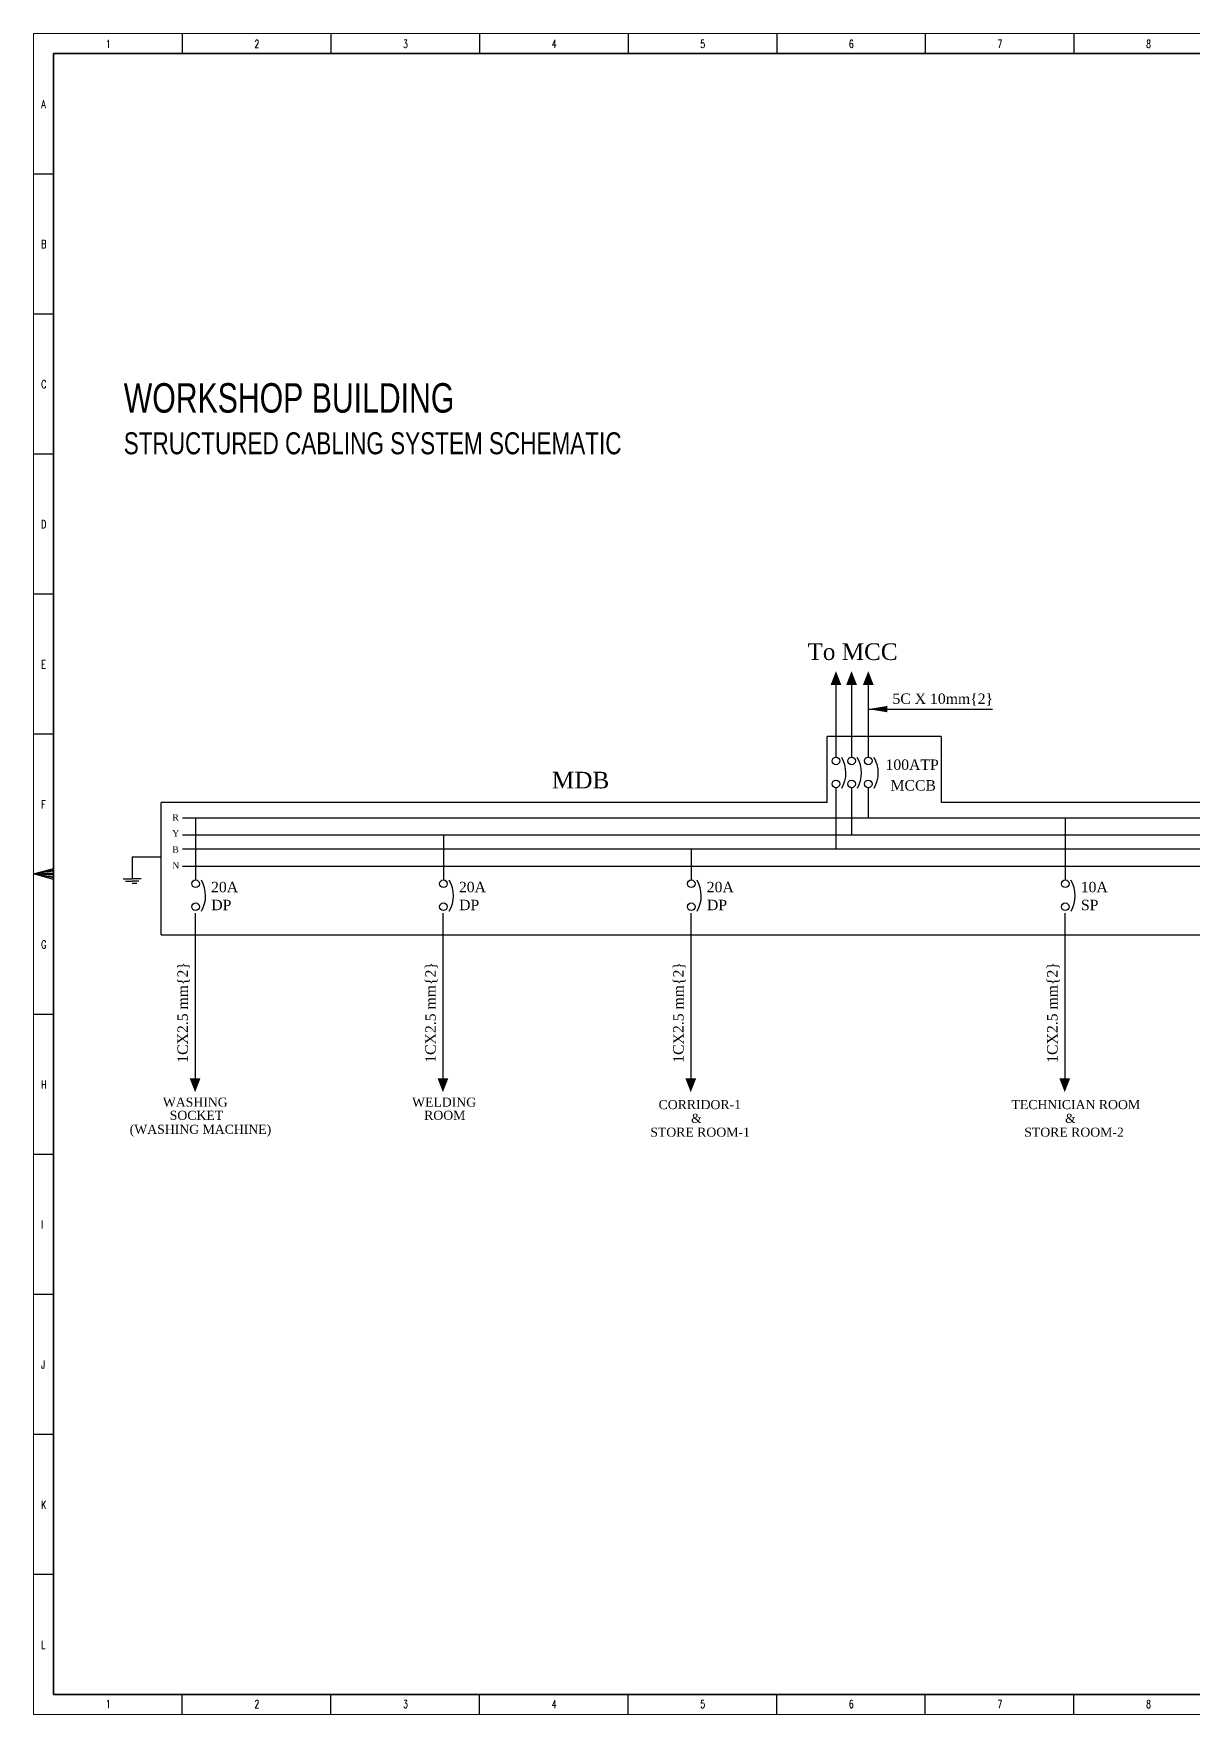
# Model space of a CAD drawing. Header units: inches. Extents: x 67 to 2089, y 4 to 641.
# Drawn here: x 1188 to 1627, y 4 to 641 of the extents above; entities that cross this region are included whole.
import ezdxf

# ---------------------------------------------------------------- set-up
doc = ezdxf.new("R2010")
doc.units = ezdxf.units.IN
doc.header["$MEASUREMENT"] = 0
doc.styles.add('B', font='times.ttf')
doc.styles.add('Swiss721', font='swisscl.ttf')
doc.styles.add('TEG BORDER', font='txt_qlt.shx', dxfattribs={"width": 0.7, "bigfont": 'hztxt.shx'})

# ---------------------------------------------------------------- blocks, each defined once
blk = doc.blocks.new('EARTH')
for p, q in [((0, 0), (-25.6, 0)), ((0, 0), (0, -19.6)), ((-7.9, -19.6), (0, -19.6)), ((-5.9, -21.6), (0, -21.6)), ((-4, -23.6), (0, -23.6)), ((7.9, -19.6), (0, -19.6)), ((5.9, -21.6), (0, -21.6))]:
    blk.add_line(p, q)
blk = doc.blocks.new('252 BORDER A2')
for p, q in [((37.12, 420), (37.12, 415)), ((74.25, 420), (74.25, 415)), ((111.38, 420), (111.38, 415)), ((148.5, 420), (148.5, 415)), ((185.63, 420), (185.63, 415)), ((222.75, 420), (222.75, 415)), ((259.88, 420), (259.88, 415)), ((0, 385), (5, 385)), ((0, 350), (5, 350)), ((0, 315), (5, 315)), ((0, 280), (5, 280)), ((0, 245), (5, 245)), ((5, 210), (0, 210)), ((1.25, 210), (3.75, 210)), ((0, 175), (5, 175)), ((0, 140), (5, 140)), ((0, 105), (5, 105)), ((0, 70), (5, 70)), ((0, 35), (5, 35)), ((37.12, 0), (37.12, 5)), ((74.25, 0), (74.25, 5)), ((111.38, 0), (111.38, 5)), ((148.5, 0), (148.5, 5)), ((185.63, 0), (185.63, 5)), ((222.75, 0), (222.75, 5)), ((259.88, 0), (259.88, 5))]:
    blk.add_line(p, q)
at = {"linetype": 'Continuous'}
for p, q in [((489, 415), (5, 415)), ((5, 415), (5, 5)), ((5, 5), (489, 5))]:
    blk.add_line(p, q, dxfattribs=at)
at = {"color": 5, "lineweight": 15}
blk.add_lwpolyline([(0, 420), (594, 420), (594, 0), (0, 0)], close=True, dxfattribs=at)
blk.add_lwpolyline([(5, 415), (589, 415), (589, 5), (5, 5)], close=True)
blk.add_lwpolyline([(0, 210), (5, 211.34), (5, 208.66), (0, 210), (5, 211), (5, 210.67), (0, 210), (5, 210.33), (5, 209.67), (0, 210), (5, 209.33), (5, 209), (0, 210)])
at = {"char_height": 2, "width": 2, "style": 'TEG BORDER'}
for s, insert, attachment_point in [('1', (18.05, 418.41), 1), ('2', (55.17, 418.41), 1), ('3', (92.3, 418.41), 1), ('4', (129.42, 418.41), 1), ('5', (166.55, 418.41), 1), ('6', (203.67, 418.41), 1), ('7', (240.8, 418.41), 1), ('8', (277.92, 418.41), 1), ('A', (1.91, 403.39), 1), ('B', (1.91, 368.39), 1), ('C', (1.91, 333.39), 1), ('D', (1.91, 298.39), 1), ('E', (1.91, 263.39), 1), ('F', (1.91, 228.39), 1), ('G', (1.91, 193.39), 1), ('H', (1.91, 158.39), 1), ('I', (1.91, 123.39), 1), ('J', (1.91, 88.39), 1), ('K', (1.91, 53.39), 1), ('L', (1.91, 18.39), 1), ('1', (18.05, 1.59), 7), ('2', (55.17, 1.59), 7), ('3', (92.3, 1.59), 7), ('4', (129.42, 1.59), 7), ('5', (166.55, 1.59), 7), ('6', (203.67, 1.59), 7), ('7', (240.8, 1.59), 7), ('8', (277.92, 1.59), 7)]:
    blk.add_mtext(s, dxfattribs=dict(at, insert=insert, attachment_point=attachment_point))

msp = doc.modelspace()

# ---------------------------------------------------------------- linework, layer by layer
for p, q in [((1491.86, 395.84), (1491.86, 366.82)), ((1497.77, 395.84), (1497.77, 366.82)), ((1504.11, 395.84), (1504.11, 366.82)), ((1504.11, 384.88), (1551.22, 384.88)), ((1491.86, 355.1), (1491.86, 331.92)), ((1497.77, 355.1), (1497.77, 337.25)), ((1504.11, 355.1), (1504.11, 343.74)), ((1244.36, 343.74), (1714.66, 343.74)), ((1249.29, 343.74), (1249.29, 320.17)), ((1578.71, 343.74), (1578.71, 320.17)), ((1244.36, 337.25), (1714.66, 337.25)), ((1244.36, 331.92), (1714.66, 331.91)), ((1343.17, 337.25), (1343.17, 320.17)), ((1437.05, 331.92), (1437.05, 320.17)), ((1244.36, 325.43), (1714.66, 325.42)), ((1249.1, 307.57), (1249.1, 244.17)), ((1342.98, 307.57), (1342.98, 244.17)), ((1436.86, 307.57), (1436.86, 244.16)), ((1578.52, 307.57), (1578.52, 244.16))]:
    msp.add_line(p, q)
at = {"ltscale": 0.01}
for p, q in [((1531.77, 374.49), (1488.56, 374.49)), ((1488.56, 349.55), (1488.56, 374.49)), ((1531.77, 374.49), (1531.77, 349.55)), ((1488.56, 349.55), (1236.31, 349.55)), ((1236.31, 299.35), (1236.31, 349.55)), ((1913.75, 349.55), (1531.77, 349.55)), ((1236.31, 299.35), (1911.15, 299.37))]:
    msp.add_line(p, q, dxfattribs=at)
for points in [[(1491.86, 399.28, 0, 4.07, 0), (1491.86, 394.05, 4.07, 4.07, 0)], [(1497.77, 399.28, 0, 4.07, 0), (1497.77, 394.05, 4.07, 4.07, 0)], [(1504.11, 399.28, 0, 4.07, 0), (1504.11, 394.05, 4.07, 4.07, 0)], [(1249.1, 239.72, 0, 4.07, 0), (1249.1, 244.95, 4.07, 4.07, 0)], [(1342.98, 239.72, 0, 4.07, 0), (1342.98, 244.95, 4.07, 4.07, 0)], [(1436.86, 239.71, 0, 4.07, 0), (1436.86, 244.95, 4.07, 4.07, 0)], [(1578.52, 239.71, 0, 4.07, 0), (1578.52, 244.94, 4.07, 4.07, 0)]]:
    msp.add_lwpolyline(points, format="xyseb")
for centre in [(1491.86, 365.27), (1497.77, 365.27), (1504.11, 365.27), (1491.86, 356.55), (1497.77, 356.55), (1504.11, 356.55), (1249.29, 318.72), (1343.17, 318.72), (1437.05, 318.71), (1578.71, 318.71), (1249.29, 310), (1343.17, 310), (1437.05, 310), (1578.71, 309.99)]:
    msp.add_circle(centre, 1.45)
for centre in [(1484.05, 360.69), (1489.97, 360.69), (1496.31, 360.69), (1241.49, 314.14), (1335.37, 314.14), (1429.25, 314.13), (1570.9, 314.13)]:
    msp.add_arc(centre, 11.59, 329.91458, 30.57493)
msp.add_solid([(1511.35, 383.67), (1511.35, 386.08), (1504.11, 384.88)])

# ---------------------------------------------------------------- block references
for name, p, xscale, yscale, zscale in [('252 BORDER A2', (1187.94, 3.98), 1.5163271442, 1.5163271442, 1.5163271442), ('EARTH', (1225.28, 328.95), -0.4305638937569223, 0.430563893760508, 0.43056389376)]:
    msp.add_blockref(name, p, dxfattribs=dict(xscale=xscale, yscale=yscale, zscale=zscale))

# ---------------------------------------------------------------- texts
at = {"style": 'B'}
for s, height, p in [('To MCC', 6.308, (1481.07, 403.49)), ('5C X 10mm{2}', 3.9424, (1513.26, 386.85)), ('100ATP', 3.942, (1510.63, 361.85)), ('MDB', 6.308, (1384.29, 354.82)), ('MCCB', 3.942, (1512.53, 354.02)), ('R', 2.46, (1240.48, 342.6)), ('Y', 2.46, (1240.44, 336.6)), ('B', 2.46, (1240.44, 330.49)), ('N', 2.46, (1240.44, 324.38)), ('20A', 3.942, (1255.15, 315.49)), ('20A', 3.942, (1349.03, 315.49)), ('20A', 3.942, (1442.91, 315.49)), ('10A', 3.942, (1584.57, 315.49)), ('DP', 3.942, (1255.24, 308.7)), ('DP', 3.942, (1349.12, 308.7)), ('DP', 3.942, (1443, 308.7)), ('SP', 3.942, (1584.66, 308.7)), ('WASHING ', 3.444, (1236.89, 234.23)), ('WELDING', 3.444, (1331.29, 234.23)), ('CORRIDOR-1', 3.444, (1424.68, 233.31)), ('TECHNICIAN ROOM', 3.4441, (1558.36, 233.31)), ('SOCKET', 3.444, (1239.49, 229.25)), ('ROOM ', 3.444, (1335.88, 229.25)), ('&', 3.44, (1436.98, 228.09)), ('&', 3.44, (1578.64, 228.09)), ('(WASHING MACHINE)', 3.4441, (1224.34, 223.95)), ('STORE ROOM-1', 3.4441, (1421.53, 222.86)), ('STORE ROOM-2', 3.4441, (1563.18, 222.86))]:
    msp.add_text(s, height=height, dxfattribs=at).set_placement(p)
for p in [(1246.38, 250.88), (1340.26, 250.88), (1434.14, 250.88), (1575.79, 250.87)]:
    msp.add_text('1CX2.5 mm{2}', height=3.9424, rotation=90, dxfattribs=at).set_placement(p)
at = {"insert": (1222.08, 508.38), "char_height": 11.1627, "width": 294.7739, "attachment_point": 1, "style": 'Swiss721'}
msp.add_mtext('WORKSHOP BUILDING\\P{\\H0.74534x;STRUCTURED CABLING SYSTEM SCHEMATIC}', dxfattribs=at)

doc.saveas('drawing.dxf')
